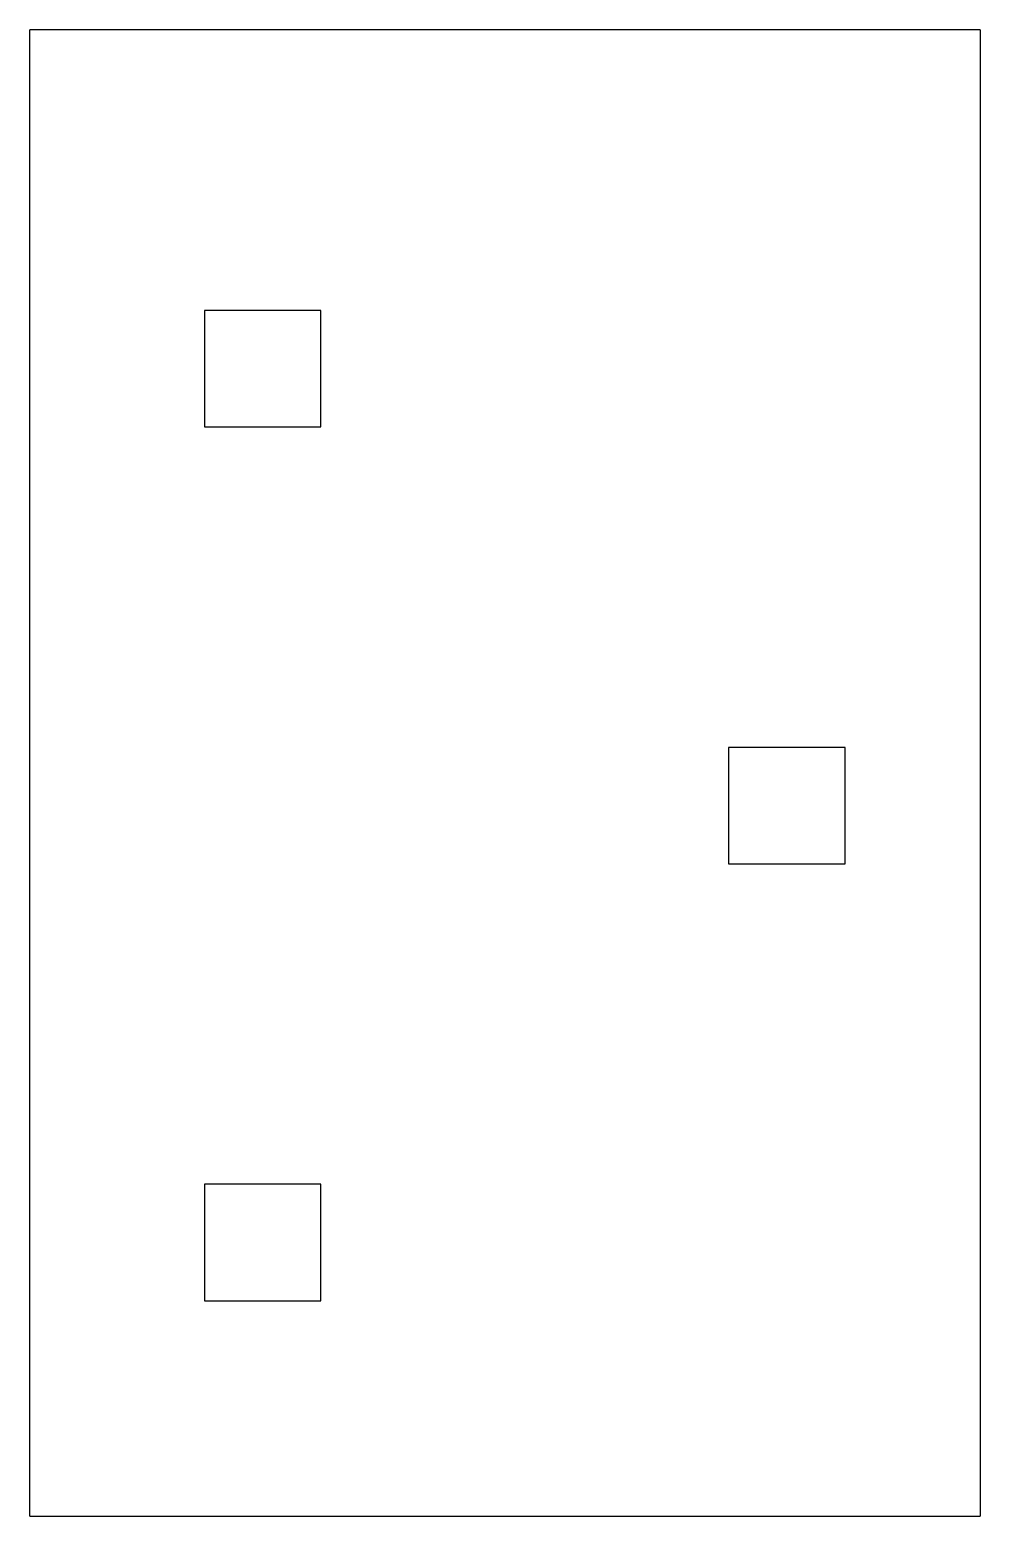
# Model space of a CAD drawing. Header units: millimetres. Extents: x 0 to 163, y -236 to 19.
import ezdxf

# ---------------------------------------------------------------- set-up
doc = ezdxf.new("R2010")
doc.units = ezdxf.units.MM

msp = doc.modelspace()

# ---------------------------------------------------------------- linework, layer by layer
at = {"color": 7, "linetype": 'Continuous', "lineweight": 25}
for p, q in [((163.2, 19.2), (0, 19.2)), ((0, -236), (0, 19.2)), ((163.2, 19.2), (163.2, -236)), ((30, -29), (30, -49)), ((50, -29), (30, -29)), ((50, -49), (50, -29)), ((30, -49), (50, -49)), ((120, -104), (120, -124)), ((140, -104), (120, -104)), ((140, -124), (140, -104)), ((120, -124), (140, -124)), ((30, -179), (30, -199)), ((50, -179), (30, -179)), ((50, -199), (50, -179)), ((30, -199), (50, -199)), ((0, -236), (163.2, -236))]:
    msp.add_line(p, q, dxfattribs=at)

doc.saveas('drawing.dxf')
